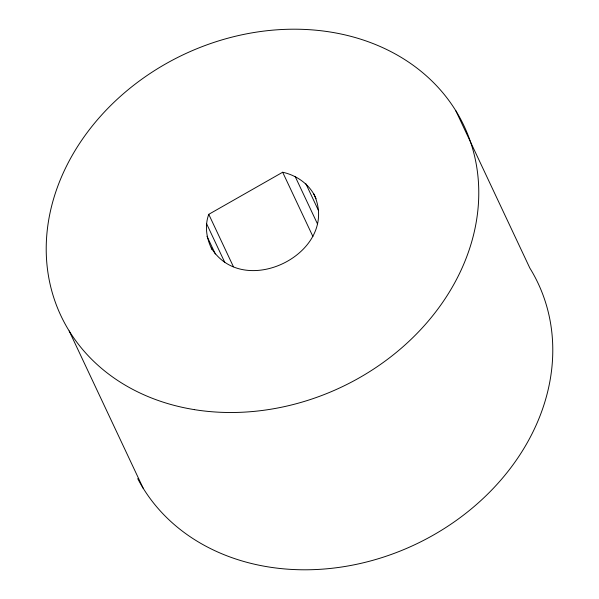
<?xml version="1.0" encoding="UTF-8"?>
<svg xmlns="http://www.w3.org/2000/svg" width="599" height="599" viewBox="0 0 599 599"><rect width="100%" height="100%" fill="white"/><g stroke="black" fill="none" stroke-linecap="round" stroke-linejoin="round"><path stroke-width="0.9" d="M212.091 249.701C206.505 238.836 204.439 225.995 208.766 214.33L282.668 172.242C297.119 175.402 310.394 184.836 316.077 198.771M211.297 248.008C244.347 301.095 341.333 251.438 313.689 193.702M455.809 110.74L529.823 268.038A222.791 184.05 -25.2 0 1 427.641 538.246A222.791 184.05 -25.2 0 1 137.71 478.631M305.887 183.796L318.226 210.009M295.127 176.42L317.41 223.771M282.668 172.242L312.91 236.515M208.766 214.33L233.438 266.765M206.46 223.449L224.76 262.355M206.984 236.253L215.341 254.013M69.177 330.962L143.191 488.26M194.376 409.634A222.791 184.05 -25.2 0 0 474.326 155.096A222.791 184.05 -25.2 0 0 118.774 97.832A222.791 184.05 -25.2 0 0 194.376 409.634"/></g></svg>
